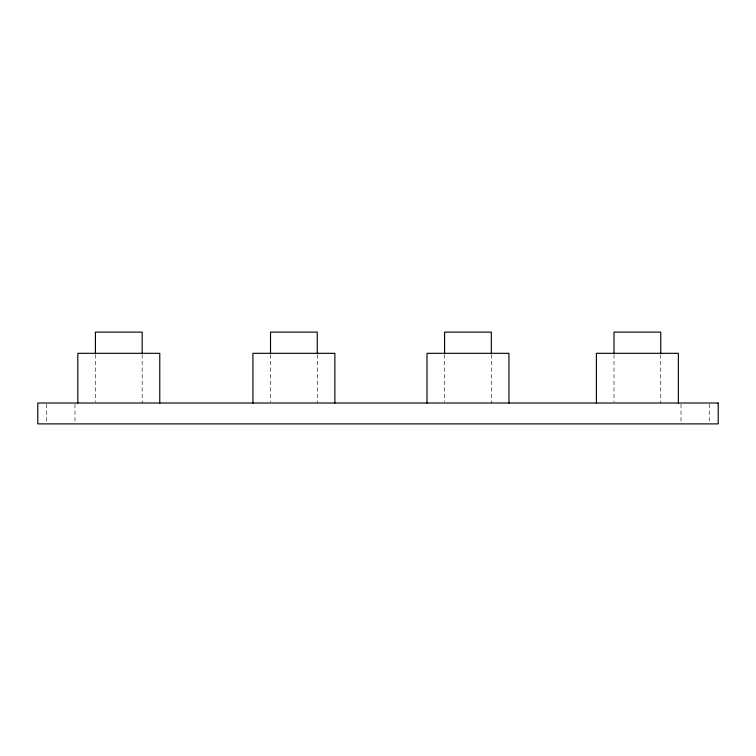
<?xml version="1.0" encoding="UTF-8"?>
<svg xmlns="http://www.w3.org/2000/svg" width="756" height="756" viewBox="0 0 756 756"><rect width="100%" height="100%" fill="white"/><g stroke="black" fill="none" stroke-linecap="round" stroke-linejoin="round"><path stroke-width="0.57" stroke-dasharray="3.78 2.83" d="M709.487 404.176L709.487 423.889M681.024 404.176L681.024 423.889M660.753 354.488L660.753 403.014M614.004 354.488L614.004 401.861M491.343 354.488L491.343 403.014M444.594 354.488L444.594 401.861M317.274 354.488L317.274 403.014M270.525 354.488L270.525 401.861M142.175 354.488L142.175 403.014M95.417 354.488L95.417 401.861M74.976 404.176L74.976 423.889M46.513 404.176L46.513 422.727"/><path stroke-width="1.13" d="M678.349 403.014L678.349 353.326L596.408 353.326L596.408 403.014M660.753 353.326L660.753 332.111L614.004 332.111L614.004 353.326M508.939 403.014L508.939 353.326L426.998 353.326L426.998 403.014M491.343 353.326L491.343 332.111L444.594 332.111L444.594 353.326M334.87 403.014L334.87 353.326L252.929 353.326L252.929 403.014M317.274 353.326L317.274 332.111L270.525 332.111L270.525 353.326M159.771 403.014L159.771 353.326L77.821 353.326L77.821 403.014M142.175 353.326L142.175 332.111L95.417 332.111L95.417 353.326M718.2 403.014L37.8 403.014L37.8 423.889L718.2 423.889L718.2 403.014"/></g></svg>
